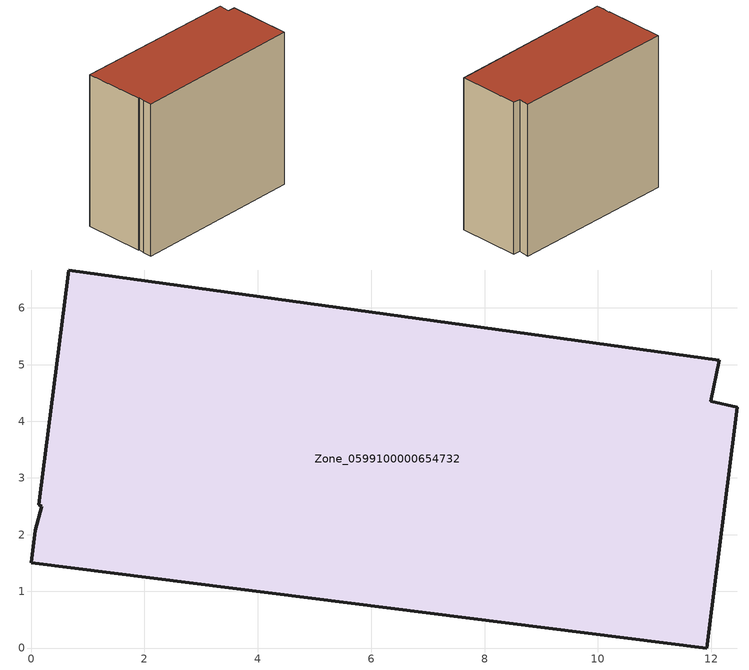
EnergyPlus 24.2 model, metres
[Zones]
Zone_0599100000654732
 floor ground (C_G): 0.19,2.5 0.13,2.53 0.66,6.67 12.14,5.08 11.99,4.36 12.46,4.25 11.92,0 0,1.5 0.07,2.08 z0
 wall outside (C_F): 11.92,0 12.46,4.25 11.99,4.36 12.14,5.08 0.66,6.67 0.13,2.53 0.19,2.5 0.07,2.08 0,1.5 11.92,0 z0:10.92
 roof outside (C_R): 0.13,2.53 0.19,2.5 0.07,2.08 0,1.5 11.92,0 12.46,4.25 11.99,4.36 12.14,5.08 0.66,6.67 z10.92
[BUILDING]
Pand.0599100000654732: North Axis=0; Terrain=City; Loads Convergence Tolerance Value=0.04; Temperature Convergence Tolerance Value=0.4; Solar Distribution=FullExterior; Maximum Number of Warmup Days=25; Minimum Number of Warmup Days=1
[Site:Location]
Rotterdam.The.Hague.AP_ZH_NLD Design_Conditions: Latitude=51.96; Longitude=4.45; Time Zone=1; Elevation=-4.5
[SITE:GROUNDTEMPERATURE:BUILDINGSURFACE]
18, 18, 18, 18, 18, 18, 18, 18, 18, 18, 18, 18
[MATERIAL] Thermal Absorptance=0.9; Solar Absorptance=0.7; Visible Absorptance=0.7
Name | Roughness | Thickness | Conductivity | Density | Specific Heat
G.TI.1946 | MediumSmooth | 0.15 | 1 | 540 | 1210
F.TI.1946 | Rough | 0.3 | 0.857143 | 1920 | 840
R.TI.1946 | MediumRough | 0.2 | 0.1 | 1500 | 1000
[CONSTRUCTION]
C_G: G.TI.1946
C_F: F.TI.1946
C_R: R.TI.1946
[ZONE]
Zone_0599100000654732: Type=1; Multiplier=1; Ceiling Height=Autocalculate; Volume=Autocalculate; Floor Area=autocalculate; Part of Total Floor Area=Yes
[ZONEINFILTRATION:DESIGNFLOWRATE]
Infil_Zone_0599100000654732: Zone or ZoneList or Space or SpaceList=Zone_0599100000654732; Schedule=AlwaysOn; Design Flow Rate Calculation Method=Flow/Area; Flow Rate per Floor Area=0.003; Constant Term Coefficient=1; Temperature Term Coefficient=0; Velocity Term Coefficient=0; Velocity Squared Term Coefficient=0
[HVACTEMPLATE:ZONE:IDEALLOADSAIRSYSTEM]
Zone_0599100000654732: Maximum Heating Supply Air Temperature=50; Minimum Cooling Supply Air Temperature=13; Maximum Heating Supply Air Humidity Ratio=0.0156; Minimum Cooling Supply Air Humidity Ratio=0.0077; Heating Limit=NoLimit; Cooling Limit=NoLimit; Dehumidification Control Type=ConstantSensibleHeatRatio; Cooling Sensible Heat Ratio=0.7; Dehumidification Setpoint=60; Humidification Control Type=None; Humidification Setpoint=30; Outdoor Air Method=None; Outdoor Air Flow Rate per Person=0.00944; Outdoor Air Flow Rate per Zone Floor Area=0; Outdoor Air Flow Rate per Zone=0; Demand Controlled Ventilation Type=None; Outdoor Air Economizer Type=NoEconomizer; Heat Recovery Type=None; Sensible Heat Recovery Effectiveness=0.7; Latent Heat Recovery Effectiveness=0.65
[ZONECONTROL:THERMOSTAT]
ThermostatControl_Zone_0599100000654732: Zone or ZoneList=Zone_0599100000654732; Control Type Schedule=DualSetpointControlType; Control 1=Thermostat_Zone_0599100000654732; Temperature Difference Between Cutout And Setpoint=0
[THERMOSTATSETPOINT:DUALSETPOINT]
Thermostat_Zone_0599100000654732: Heating Setpoint Temperature Schedule=HeatingSetpoint_Zone_0599100000654732; Cooling Setpoint Temperature Schedule=CoolingSetpoint_Zone_0599100000654732
[SCHEDULE:COMPACT]
HeatingSetpoint_Zone_0599100000654732: Through: 12/31, For: AllDays, Until: 24:00, 21
CoolingSetpoint_Zone_0599100000654732: Through: 12/31, For: AllDays, Until: 24:00, 24
DualSetpointControlType: Through: 12/31, For: AllDays, Until: 24:00, 4
AlwaysOn: Through: 12/31, For: AllDays, Until: 24:00, 1
